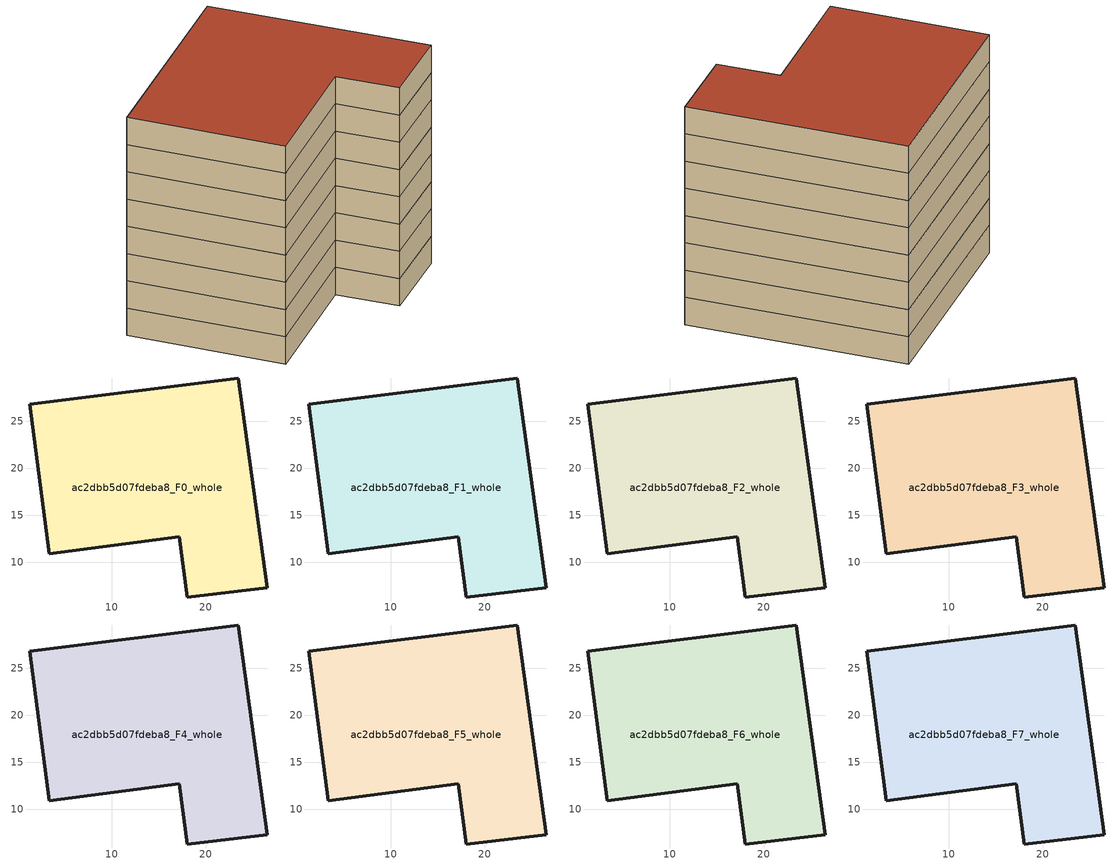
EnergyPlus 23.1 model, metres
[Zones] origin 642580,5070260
ac2dbb5d07fdeba8_F0_whole
 floor ground (EU_floor_Construction): 23.46,29.62 26.56,7.3 18.05,6.3 17.15,12.71 3.34,10.91 1.24,26.82 z0
 wall outside (EU_wall_Construction): 1.24,26.82 3.34,10.91 17.15,12.71 18.05,6.3 26.56,7.3 23.46,29.62 1.24,26.82 z0:3
ac2dbb5d07fdeba8_F1_whole
 floor to ac2dbb5d07fdeba8_F0_whole (EU_floor_Construction): 23.46,29.62 26.56,7.3 18.05,6.3 17.15,12.71 3.34,10.91 1.24,26.82 z3
 wall outside (EU_wall_Construction): 1.24,26.82 3.34,10.91 17.15,12.71 18.05,6.3 26.56,7.3 23.46,29.62 1.24,26.82 z3:6
ac2dbb5d07fdeba8_F2_whole
 floor to ac2dbb5d07fdeba8_F1_whole (EU_floor_Construction): 23.46,29.62 26.56,7.3 18.05,6.3 17.15,12.71 3.34,10.91 1.24,26.82 z6
 wall outside (EU_wall_Construction): 1.24,26.82 3.34,10.91 17.15,12.71 18.05,6.3 26.56,7.3 23.46,29.62 1.24,26.82 z6:9
ac2dbb5d07fdeba8_F3_whole
 floor to ac2dbb5d07fdeba8_F2_whole (EU_floor_Construction): 23.46,29.62 26.56,7.3 18.05,6.3 17.15,12.71 3.34,10.91 1.24,26.82 z9
 wall outside (EU_wall_Construction): 1.24,26.82 3.34,10.91 17.15,12.71 18.05,6.3 26.56,7.3 23.46,29.62 1.24,26.82 z9:12
ac2dbb5d07fdeba8_F4_whole
 floor to ac2dbb5d07fdeba8_F3_whole (EU_floor_Construction): 23.46,29.62 26.56,7.3 18.05,6.3 17.15,12.71 3.34,10.91 1.24,26.82 z12
 wall outside (EU_wall_Construction): 1.24,26.82 3.34,10.91 17.15,12.71 18.05,6.3 26.56,7.3 23.46,29.62 1.24,26.82 z12:15
ac2dbb5d07fdeba8_F5_whole
 floor to ac2dbb5d07fdeba8_F4_whole (EU_floor_Construction): 23.46,29.62 26.56,7.3 18.05,6.3 17.15,12.71 3.34,10.91 1.24,26.82 z15
 wall outside (EU_wall_Construction): 1.24,26.82 3.34,10.91 17.15,12.71 18.05,6.3 26.56,7.3 23.46,29.62 1.24,26.82 z15:18
ac2dbb5d07fdeba8_F6_whole
 floor to ac2dbb5d07fdeba8_F5_whole (EU_floor_Construction): 23.46,29.62 26.56,7.3 18.05,6.3 17.15,12.71 3.34,10.91 1.24,26.82 z18
 wall outside (EU_wall_Construction): 1.24,26.82 3.34,10.91 17.15,12.71 18.05,6.3 26.56,7.3 23.46,29.62 1.24,26.82 z18:21
ac2dbb5d07fdeba8_F7_whole
 floor to ac2dbb5d07fdeba8_F6_whole (EU_floor_Construction): 23.46,29.62 26.56,7.3 18.05,6.3 17.15,12.71 3.34,10.91 1.24,26.82 z21
 wall outside (EU_wall_Construction): 1.24,26.82 3.34,10.91 17.15,12.71 18.05,6.3 26.56,7.3 23.46,29.62 1.24,26.82 z21:24
 roof outside (EU_roof_Construction): 26.56,7.3 23.46,29.62 1.24,26.82 3.34,10.91 17.15,12.71 18.05,6.3 z24
[Building]
EU S2 Campaign: North Axis=0; Terrain=City; Solar Distribution=FullExterior
[Site:Location]
Lyon-Bron: Latitude=45.75; Longitude=5; Time Zone=1; Elevation=198
[SizingPeriod:WeatherFileDays]
AnnualSizingPeriod: Begin Month=1; Begin Day of Month=1; End Month=12; End Day of Month=31; Day of Week for Start Day=Monday; Use Weather File Daylight Saving Period=No; Use Weather File Rain and Snow Indicators=No
[MATERIAL]
EU_InternalMass_Material: Roughness=MediumRough; Thickness=0.1; Conductivity=1; Density=1800; Specific Heat=900; Thermal Absorptance=0.9; Solar Absorptance=0.7; Visible Absorptance=0.7
[MATERIAL:NOMASS] Roughness=MediumRough; Thermal Absorptance=0.9; Solar Absorptance=0.7; Visible Absorptance=0.7
Name | Thermal Resistance
EU_wall_NoMass | 0.776494
EU_roof_NoMass | 0.486893
EU_floor_NoMass | 0.421597
[CONSTRUCTION]
EU_wall_Construction: EU_wall_NoMass
EU_roof_Construction: EU_roof_NoMass
EU_floor_Construction: EU_floor_NoMass
EU_InternalMass_Construction: EU_InternalMass_Material
[ZONE] Type=1; Multiplier=1; Ceiling Height=autocalculate; Volume=1245.15; Floor Area=autocalculate; Part of Total Floor Area=Yes
ac2dbb5d07fdeba8_F0_whole; ac2dbb5d07fdeba8_F1_whole; ac2dbb5d07fdeba8_F2_whole; ac2dbb5d07fdeba8_F3_whole; ac2dbb5d07fdeba8_F4_whole; ac2dbb5d07fdeba8_F5_whole; ac2dbb5d07fdeba8_F6_whole; ac2dbb5d07fdeba8_F7_whole
[INTERNALMASS] Construction=EU_InternalMass_Construction; Surface Area=415.05
Name | Zone or ZoneList
ac2dbb5d07fdeba8_F0_whole_EU_InternalMass | ac2dbb5d07fdeba8_F0_whole
ac2dbb5d07fdeba8_F1_whole_EU_InternalMass | ac2dbb5d07fdeba8_F1_whole
ac2dbb5d07fdeba8_F2_whole_EU_InternalMass | ac2dbb5d07fdeba8_F2_whole
ac2dbb5d07fdeba8_F3_whole_EU_InternalMass | ac2dbb5d07fdeba8_F3_whole
ac2dbb5d07fdeba8_F4_whole_EU_InternalMass | ac2dbb5d07fdeba8_F4_whole
ac2dbb5d07fdeba8_F5_whole_EU_InternalMass | ac2dbb5d07fdeba8_F5_whole
ac2dbb5d07fdeba8_F6_whole_EU_InternalMass | ac2dbb5d07fdeba8_F6_whole
ac2dbb5d07fdeba8_F7_whole_EU_InternalMass | ac2dbb5d07fdeba8_F7_whole
[OTHEREQUIPMENT] Fuel Type=Electricity; Design Level Calculation Method=Watts/Area; Power per Zone Floor Area=1; Fraction Latent=0; Fraction Radiant=0; Fraction Lost=0; Carbon Dioxide Generation Rate=0; EndUse Subcategory=EU_Step8_InternalGains
Name | Zone or ZoneList or Space or SpaceList | Schedule
EU_Step8_InternalGain_ac2dbb5d07fdeba8_F0_whole_f000 | ac2dbb5d07fdeba8_F0_whole | EU_Step8_GainSchedule_ac2dbb5d07fdeba8_F0_whole_f000
EU_Step8_InternalGain_ac2dbb5d07fdeba8_F1_whole_f000 | ac2dbb5d07fdeba8_F1_whole | EU_Step8_GainSchedule_ac2dbb5d07fdeba8_F1_whole_f000
EU_Step8_InternalGain_ac2dbb5d07fdeba8_F2_whole_f000 | ac2dbb5d07fdeba8_F2_whole | EU_Step8_GainSchedule_ac2dbb5d07fdeba8_F2_whole_f000
EU_Step8_InternalGain_ac2dbb5d07fdeba8_F3_whole_f000 | ac2dbb5d07fdeba8_F3_whole | EU_Step8_GainSchedule_ac2dbb5d07fdeba8_F3_whole_f000
EU_Step8_InternalGain_ac2dbb5d07fdeba8_F4_whole_f000 | ac2dbb5d07fdeba8_F4_whole | EU_Step8_GainSchedule_ac2dbb5d07fdeba8_F4_whole_f000
EU_Step8_InternalGain_ac2dbb5d07fdeba8_F5_whole_f000 | ac2dbb5d07fdeba8_F5_whole | EU_Step8_GainSchedule_ac2dbb5d07fdeba8_F5_whole_f000
EU_Step8_InternalGain_ac2dbb5d07fdeba8_F6_whole_f000 | ac2dbb5d07fdeba8_F6_whole | EU_Step8_GainSchedule_ac2dbb5d07fdeba8_F6_whole_f000
EU_Step8_InternalGain_ac2dbb5d07fdeba8_F7_whole_f000 | ac2dbb5d07fdeba8_F7_whole | EU_Step8_GainSchedule_ac2dbb5d07fdeba8_F7_whole_f000
[ZONEVENTILATION:DESIGNFLOWRATE] Schedule=EU_AlwaysOn; Design Flow Rate Calculation Method=AirChanges/Hour; Air Changes per Hour=0.693814; Ventilation Type=Natural; Fan Pressure Rise=0; Fan Total Efficiency=1; Constant Term Coefficient=1; Temperature Term Coefficient=0; Velocity Term Coefficient=0; Velocity Squared Term Coefficient=0; Minimum Indoor Temperature=-100; Maximum Indoor Temperature=100; Delta Temperature=-100; Minimum Outdoor Temperature=-100; Maximum Outdoor Temperature=100; Maximum Wind Speed=40
Name | Zone or ZoneList or Space or SpaceList
EU_ConstantAir_ac2dbb5d07fdeba8_F0_whole | ac2dbb5d07fdeba8_F0_whole
EU_ConstantAir_ac2dbb5d07fdeba8_F1_whole | ac2dbb5d07fdeba8_F1_whole
EU_ConstantAir_ac2dbb5d07fdeba8_F2_whole | ac2dbb5d07fdeba8_F2_whole
EU_ConstantAir_ac2dbb5d07fdeba8_F3_whole | ac2dbb5d07fdeba8_F3_whole
EU_ConstantAir_ac2dbb5d07fdeba8_F4_whole | ac2dbb5d07fdeba8_F4_whole
EU_ConstantAir_ac2dbb5d07fdeba8_F5_whole | ac2dbb5d07fdeba8_F5_whole
EU_ConstantAir_ac2dbb5d07fdeba8_F6_whole | ac2dbb5d07fdeba8_F6_whole
EU_ConstantAir_ac2dbb5d07fdeba8_F7_whole | ac2dbb5d07fdeba8_F7_whole
[HVACTEMPLATE:THERMOSTAT] Constant Heating Setpoint=20; Constant Cooling Setpoint=50
EU_HeatOnly_ac2dbb5d07fdeba8_F0_whole; EU_HeatOnly_ac2dbb5d07fdeba8_F1_whole; EU_HeatOnly_ac2dbb5d07fdeba8_F2_whole; EU_HeatOnly_ac2dbb5d07fdeba8_F3_whole; EU_HeatOnly_ac2dbb5d07fdeba8_F4_whole; EU_HeatOnly_ac2dbb5d07fdeba8_F5_whole; EU_HeatOnly_ac2dbb5d07fdeba8_F6_whole; EU_HeatOnly_ac2dbb5d07fdeba8_F7_whole
[HVACTEMPLATE:ZONE:IDEALLOADSAIRSYSTEM] System Availability Schedule=EU_AlwaysOn; Maximum Heating Supply Air Temperature=50; Minimum Cooling Supply Air Temperature=13; Maximum Heating Supply Air Humidity Ratio=0.0156; Minimum Cooling Supply Air Humidity Ratio=0.0077; Heating Limit=NoLimit; Cooling Limit=NoLimit; Heating Availability Schedule=EU_AlwaysOn; Cooling Availability Schedule=EU_CoolingOff; Dehumidification Control Type=ConstantSensibleHeatRatio; Cooling Sensible Heat Ratio=0.7; Dehumidification Setpoint=60; Humidification Control Type=None; Humidification Setpoint=30; Outdoor Air Method=None; Outdoor Air Flow Rate per Person=0.00944; Outdoor Air Flow Rate per Zone Floor Area=0; Outdoor Air Flow Rate per Zone=0; Demand Controlled Ventilation Type=None; Outdoor Air Economizer Type=NoEconomizer; Heat Recovery Type=None; Sensible Heat Recovery Effectiveness=0.7; Latent Heat Recovery Effectiveness=0.65
Name | Template Thermostat
ac2dbb5d07fdeba8_F0_whole | EU_HeatOnly_ac2dbb5d07fdeba8_F0_whole
ac2dbb5d07fdeba8_F1_whole | EU_HeatOnly_ac2dbb5d07fdeba8_F1_whole
ac2dbb5d07fdeba8_F2_whole | EU_HeatOnly_ac2dbb5d07fdeba8_F2_whole
ac2dbb5d07fdeba8_F3_whole | EU_HeatOnly_ac2dbb5d07fdeba8_F3_whole
ac2dbb5d07fdeba8_F4_whole | EU_HeatOnly_ac2dbb5d07fdeba8_F4_whole
ac2dbb5d07fdeba8_F5_whole | EU_HeatOnly_ac2dbb5d07fdeba8_F5_whole
ac2dbb5d07fdeba8_F6_whole | EU_HeatOnly_ac2dbb5d07fdeba8_F6_whole
ac2dbb5d07fdeba8_F7_whole | EU_HeatOnly_ac2dbb5d07fdeba8_F7_whole
[SIZING:ZONE] Zone Cooling Design Supply Air Temperature Input Method=SupplyAirTemperature; Zone Cooling Design Supply Air Temperature=13; Zone Heating Design Supply Air Temperature Input Method=SupplyAirTemperature; Zone Heating Design Supply Air Temperature=50; Zone Cooling Design Supply Air Humidity Ratio=0.008; Zone Heating Design Supply Air Humidity Ratio=0.008; Cooling Design Air Flow Method=DesignDay; Cooling Design Air Flow Rate=0; Cooling Minimum Air Flow per Zone Floor Area=0.000762; Cooling Minimum Air Flow=0; Cooling Minimum Air Flow Fraction=0.2; Heating Design Air Flow Method=DesignDay; Heating Design Air Flow Rate=0; Heating Maximum Air Flow per Zone Floor Area=0.002032; Heating Maximum Air Flow=0.141576; Heating Maximum Air Flow Fraction=0.3; Account for Dedicated Outdoor Air System=No; Dedicated Outdoor Air System Control Strategy=NeutralSupplyAir; Dedicated Outdoor Air Low Setpoint Temperature for Design=autosize; Dedicated Outdoor Air High Setpoint Temperature for Design=autosize; Zone Load Sizing Method=Sensible Load Only No Latent Load; Zone Latent Cooling Design Supply Air Humidity Ratio Input Method=HumidityRatioDifference; Zone Cooling Design Supply Air Humidity Ratio Difference=0.005; Zone Latent Heating Design Supply Air Humidity Ratio Input Method=HumidityRatioDifference; Zone Humidification Design Supply Air Humidity Ratio Difference=0.005
ac2dbb5d07fdeba8_F0_whole; ac2dbb5d07fdeba8_F1_whole; ac2dbb5d07fdeba8_F2_whole; ac2dbb5d07fdeba8_F3_whole; ac2dbb5d07fdeba8_F4_whole; ac2dbb5d07fdeba8_F5_whole; ac2dbb5d07fdeba8_F6_whole; ac2dbb5d07fdeba8_F7_whole
[SCHEDULE:CONSTANT]
Name | Hourly Value
EU_AlwaysOn | 1
EU_CoolingOff | 0
[SCHEDULE:FILE] Column Number=1; Rows to Skip at Top=0; Number of Hours of Data=8760; Column Separator=Comma; Interpolate to Timestep=No; Minutes per Item=60; Adjust Schedule for Daylight Savings=Yes
Name | File
EU_Step8_GainSchedule_ac2dbb5d07fdeba8_F0_whole_f000 | C:\Users\o_iseri\Desktop\OpenUBEM\openubem\outputs\eu_evidence\EU-11\FR-LYO-HAUTCOEURPENTES\idfs\ac2dbb5d07fdeba8\ac2dbb5d07fdeba8_F0_whole_f000_gain.csv
EU_Step8_GainSchedule_ac2dbb5d07fdeba8_F1_whole_f000 | C:\Users\o_iseri\Desktop\OpenUBEM\openubem\outputs\eu_evidence\EU-11\FR-LYO-HAUTCOEURPENTES\idfs\ac2dbb5d07fdeba8\ac2dbb5d07fdeba8_F1_whole_f000_gain.csv
EU_Step8_GainSchedule_ac2dbb5d07fdeba8_F2_whole_f000 | C:\Users\o_iseri\Desktop\OpenUBEM\openubem\outputs\eu_evidence\EU-11\FR-LYO-HAUTCOEURPENTES\idfs\ac2dbb5d07fdeba8\ac2dbb5d07fdeba8_F2_whole_f000_gain.csv
EU_Step8_GainSchedule_ac2dbb5d07fdeba8_F3_whole_f000 | C:\Users\o_iseri\Desktop\OpenUBEM\openubem\outputs\eu_evidence\EU-11\FR-LYO-HAUTCOEURPENTES\idfs\ac2dbb5d07fdeba8\ac2dbb5d07fdeba8_F3_whole_f000_gain.csv
EU_Step8_GainSchedule_ac2dbb5d07fdeba8_F4_whole_f000 | C:\Users\o_iseri\Desktop\OpenUBEM\openubem\outputs\eu_evidence\EU-11\FR-LYO-HAUTCOEURPENTES\idfs\ac2dbb5d07fdeba8\ac2dbb5d07fdeba8_F4_whole_f000_gain.csv
EU_Step8_GainSchedule_ac2dbb5d07fdeba8_F5_whole_f000 | C:\Users\o_iseri\Desktop\OpenUBEM\openubem\outputs\eu_evidence\EU-11\FR-LYO-HAUTCOEURPENTES\idfs\ac2dbb5d07fdeba8\ac2dbb5d07fdeba8_F5_whole_f000_gain.csv
EU_Step8_GainSchedule_ac2dbb5d07fdeba8_F6_whole_f000 | C:\Users\o_iseri\Desktop\OpenUBEM\openubem\outputs\eu_evidence\EU-11\FR-LYO-HAUTCOEURPENTES\idfs\ac2dbb5d07fdeba8\ac2dbb5d07fdeba8_F6_whole_f000_gain.csv
EU_Step8_GainSchedule_ac2dbb5d07fdeba8_F7_whole_f000 | C:\Users\o_iseri\Desktop\OpenUBEM\openubem\outputs\eu_evidence\EU-11\FR-LYO-HAUTCOEURPENTES\idfs\ac2dbb5d07fdeba8\ac2dbb5d07fdeba8_F7_whole_f000_gain.csv
